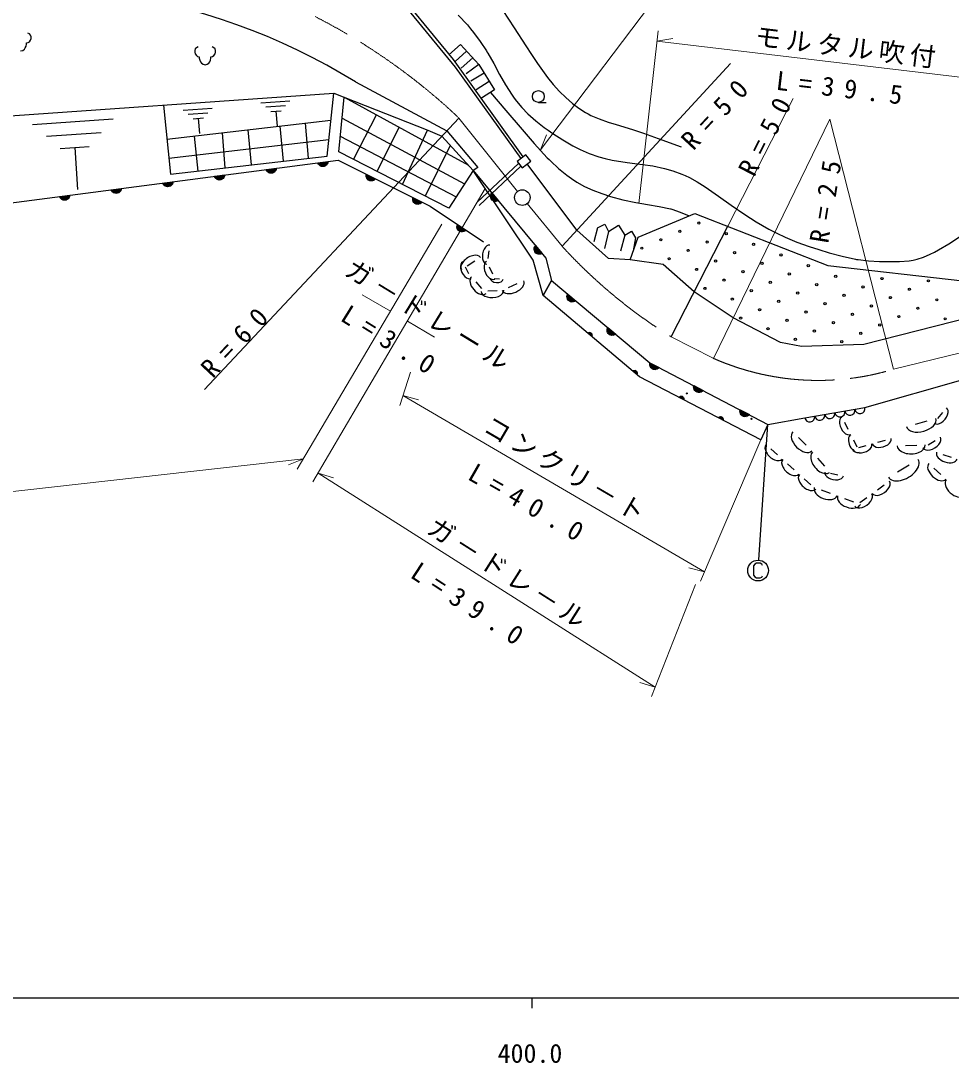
# Model space of a CAD drawing. Units: millimetres, scale not verified. Extents: x 40000 to 680000, y 20000 to 380000.
# Drawn here: x 418778 to 508417, y 198715 to 299133 of the extents above; entities that cross this region are included whole.
import ezdxf
from ezdxf.enums import TextEntityAlignment as Align

# ---------------------------------------------------------------- set-up
doc = ezdxf.new("R2010")
doc.units = ezdxf.units.MM
doc.header["$LTSCALE"] = 1000
doc.linetypes.add('CHAIN', pattern=[18.5, 12, -1.5, 3.5, -1.5])
for name, color, linetype, lineweight in [('M-BGD', 7, 'Continuous', 25), ('M-BMK', 2, 'CHAIN', 13), ('M-BMK-OTRS', 5, 'Continuous', 25), ('M-BMK-SRVR', 3, 'Continuous', 25), ('M-STR-HTXT', 7, 'Continuous', 13), ('M-STR-STR3', 7, 'Continuous', 25), ('M-STR-STRC', 7, 'Continuous', 25), ('M-TTL-BAND', 7, 'Continuous', 25)]:
    doc.layers.add(name, color=color, linetype=linetype, lineweight=lineweight)
doc.styles.add('ＭＳ ゴシック', font='')
doc.styles.get('ＭＳ ゴシック').set_extended_font_data('MS Gothic')

msp = doc.modelspace()

# ---------------------------------------------------------------- linework, layer by layer
at = {"layer": 'M-BGD'}
for p, q in [((461147, 296869), (460030, 295868)), ((461730, 296218), (460613, 295217)), ((462313, 295568), (461196, 294567)), ((462896, 294917), (461698, 294014)), ((463406, 294107), (462136, 293308)), ((463915, 293297), (462645, 292498)), ((464424, 292486), (463155, 291688)), ((441903, 291221), (444696, 291415)), ((468642, 291276), (469392, 291276)), ((432522, 291023), (433207, 284349)), ((434419, 290537), (437212, 290732)), ((436796, 290254), (434897, 290122)), ((444280, 290937), (442381, 290805)), ((442859, 290389), (443865, 290459)), ((443362, 290424), (443463, 288972)), ((419906, 289136), (427687, 289678)), ((435375, 289706), (436380, 289776)), ((435878, 289741), (435979, 288288)), ((426529, 288346), (421238, 287978)), ((422570, 286819), (425371, 287015)), ((423970, 286917), (424252, 282871)), ((466741, 285400), (462760, 281662)), ((466955, 285121), (462943, 281353)), ((474353, 279182), (473985, 277856)), ((475414, 278843), (475001, 277193)), ((476975, 278475), (476563, 276928)), ((478007, 278239), (477786, 276987)), ((463885, 276979), (463773, 276236)), ((461597, 275439), (461919, 274801)), ((462516, 275978), (461787, 275513)), ((463895, 275443), (464218, 274756)), ((464381, 274322), (464886, 274280)), ((462615, 273980), (463178, 273336)), ((463788, 273109), (464668, 273156)), ((465775, 273450), (466615, 273817)), ((494303, 260896), (500113, 261874)), ((507145, 260814), (507616, 261408)), ((498135, 260461), (498472, 259795)), ((504967, 260285), (506101, 260599)), ((493706, 258980), (494436, 258251)), ((498998, 258753), (499335, 258087)), ((499511, 258014), (500233, 258218)), ((501363, 258536), (502085, 258739)), ((504021, 258219), (505109, 258253)), ((506201, 258293), (506874, 258708)), ((491054, 257884), (491680, 257323)), ((507608, 257369), (508404, 257111)), ((492660, 256445), (493287, 255884)), ((495552, 257003), (496198, 256218)), ((503233, 255682), (504383, 256355)), ((496778, 255546), (497493, 255406)), ((506761, 256036), (507420, 255426)), ((494267, 255007), (494893, 254446)), ((501312, 253949), (501971, 254419)), ((495890, 253942), (496767, 253620)), ((498138, 253115), (499014, 252792)), ((499621, 252745), (500280, 253214))]:
    msp.add_line(p, q, dxfattribs=at)
for points in [[(405913, 309484), (412043, 310433), (418162, 310946), (423225, 311168), (425786, 311152), (428247, 311033), (431159, 310720), (436110, 309786), (440166, 308372), (445444, 305823), (447654, 304780), (453860, 302943), (460635, 294674), (466950, 285872)], [(460926, 299690), (461801, 298734), (462109, 298370), (462408, 297998), (463051, 297132), (463642, 296232), (463691, 296152), (463763, 296032), (464338, 295024), (464914, 293961), (465468, 292975), (466105, 291973), (466311, 291683), (466526, 291400), (467060, 290769), (467641, 290178), (468402, 289501), (469207, 288868), (469583, 288593), (470040, 288272), (470991, 287654), (471969, 287092), (472285, 286928), (472659, 286747), (473548, 286366), (474459, 286044), (475077, 285867), (475766, 285711), (477184, 285492), (478672, 285308), (479688, 285151), (480784, 284917), (481590, 284690), (482462, 284378), (482801, 284234), (483218, 284037), (483958, 283635), (484726, 283147), (485370, 282699), (486005, 282239), (487232, 281364), (488523, 280485), (489632, 279775), (490849, 279072), (491628, 278666), (492420, 278289), (493563, 277816), (494729, 277399), (495658, 277100), (496678, 276793), (497926, 276452), (499187, 276173), (499297, 276153), (499463, 276125), (500460, 276014), (501524, 275959), (502000, 275947), (502479, 275941), (503435, 275950), (504380, 276022), (504742, 276080), (505149, 276171), (505765, 276378), (506404, 276661), (506796, 276859), (507184, 277067), (508195, 277649), (509217, 278310)], [(465234, 300121), (466310, 298459), (467422, 296727), (467983, 295890), (468573, 295024), (469026, 294363), (469516, 293689), (470074, 293009), (470690, 292331), (471281, 291735), (471933, 291157), (472529, 290713), (473195, 290297), (473448, 290159), (473706, 290029), (474494, 289689), (475368, 289381), (476127, 289145), (476889, 288916), (477809, 288627), (478760, 288312), (480555, 287676), (482414, 286988)], [(418761, 296240), (418961, 296280), (419121, 296400), (419201, 296520), (419281, 296680), (419321, 296880), (419321, 297000), (419481, 297040), (419601, 297120), (419721, 297280), (419761, 297440), (419761, 297600), (419721, 297760), (419601, 297880), (419441, 297960)], [(435853, 296626), (435693, 296546), (435573, 296426), (435533, 296266), (435533, 296106), (435573, 295946), (435693, 295786), (435813, 295706), (435973, 295666), (435973, 295546), (436013, 295346), (436093, 295186), (436173, 295066), (436333, 294946), (436533, 294906), (436733, 294946), (436893, 295066), (436973, 295186), (437053, 295346), (437093, 295546), (437093, 295666), (437253, 295706), (437373, 295786), (437493, 295946), (437533, 296106), (437533, 296266), (437493, 296426), (437373, 296546), (437213, 296626)], [(461147, 296869), (462896, 294917), (464424, 292486)], [(464023, 292234), (465521, 290481), (467078, 288657), (468240, 287310), (469503, 285944), (469675, 285771), (469848, 285600), (470591, 284909), (471375, 284265), (471835, 283930), (472365, 283586), (473088, 283186), (473904, 282812), (474745, 282492), (475602, 282219), (476778, 281900), (478034, 281624), (478597, 281520), (479163, 281428), (480273, 281263), (481367, 281035), (481411, 281022), (481500, 280997), (482322, 280703), (483159, 280339)], [(337036, 265334), (392707, 286306), (414963, 289799), (448929, 292166)], [(474353, 279182), (475053, 279543), (475414, 278843), (476379, 279440), (476975, 278475), (477609, 278873), (478007, 278239)]]:
    msp.add_lwpolyline(points, dxfattribs=at)
msp.add_lwpolyline([(466590, 285596), (467073, 284968), (467905, 285609), (467423, 286236)], close=True, dxfattribs=at)
msp.add_circle((468642, 291846), 570, dxfattribs=at)
for centre, major_axis, ratio, start_param, end_param in [((463829, 276608), (140, 929), 0.600021, 0, 3.1415927), ((462152, 275745), (912, 582), 0.600019, 0, 3.1415927), ((461758, 275120), (-402, 797), 0.599955, 0, 3.1415927), ((464056, 275100), (-403, 859), 0.599937, 0, 3.1415927), ((462896, 273658), (704, -804), 0.600019, 3.1415927, 6.2831853), ((464633, 274301), (631, -53), 0.599937, 3.1415927, 6.2831853), ((464228, 273132), (-1100, -60), 0.600054, 0, 3.1415927), ((466195, 273633), (1050, 458), 0.600017, 3.1415927, 6.2831853), ((507381, 261111), (-589, -743), 0.6, 0, 3.1415927), ((498303, 260128), (-421, 833), 0.600043, 0, 3.1415927), ((505534, 260442), (1417, 393), 0.600027, 3.1415927, 6.2831853), ((494071, 258616), (912, -912), 0.599969, 3.1415927, 6.2831853), ((499167, 258420), (421, -833), 0.599936, 3.1415927, 6.2831853), ((491367, 257603), (-783, 701), 0.600019, 0, 3.1415927), ((499872, 258116), (-903, -254), 0.600043, 0, 3.1415927), ((501724, 258637), (-903, -254), 0.6, 0, 3.1415927), ((504565, 258236), (-1361, -42), 0.599985, 0, 3.1415927), ((506537, 258500), (-842, -519), 0.59998, 0, 3.1415927), ((495875, 256610), (-806, 982), 0.600031, 0, 3.1415927), ((508006, 257241), (996, -323), 0.600019, 3.1415927, 6.2831853), ((492973, 256165), (-783, 701), 0.599981, 0, 3.1415927), ((503808, 256018), (-1438, -842), 0.600036, 0, 3.1415927), ((507091, 255731), (824, -763), 0.600018, 3.1415927, 6.2831853), ((494580, 254726), (-783, 701), 0.600019, 0, 3.1415927), ((497135, 255476), (-894, 175), 0.599978, 0, 3.1415927), ((496328, 253781), (1096, -403), 0.599983, 3.1415927, 6.2831853), ((501641, 254184), (-824, -587), 0.6, 0, 3.1415927), ((508781, 254166), (824, -763), 0.599964, 3.1415927, 6.2831853), ((498576, 252954), (1096, -403), 0.599983, 3.1415927, 6.2831853), ((499951, 252979), (-824, -587), 0.6, 0, 3.1415927)]:
    msp.add_ellipse(centre, major_axis=major_axis, ratio=ratio, start_param=start_param, end_param=end_param, dxfattribs=at)
at = {"layer": 'M-BMK'}
for p, q in [((466628, 282695), (460988, 289772)), ((467570, 281527), (470928, 277419)), ((502873, 265569), (523924, 270709)), ((481437, 268691), (485489, 266628))]:
    msp.add_line(p, q, dxfattribs=at)
for centre, radius, start, end in [((419826, 246118), 60000, 46.68323, 107.96674), ((507827, 311159), 50000, 222.43958, 238.14343), ((495605, 289490), 25000, 246.12903, 286.89874)]:
    msp.add_arc(centre, radius, start, end, dxfattribs=at)
at = {"layer": 'M-BMK-OTRS'}
for p, q in [((464046, 282218), (464428, 281755)), ((464513, 281748), (464053, 282302)), ((464061, 282387), (464597, 281740)), ((464656, 281762), (464095, 282440)), ((464128, 282494), (464715, 281785)), ((464318, 281794), (464063, 282102)), ((468722, 276662), (468263, 277217)), ((468271, 277302), (468806, 276655)), ((468865, 276677), (468304, 277355)), ((468338, 277409), (468924, 276700)), ((468255, 277133), (468637, 276671)), ((468527, 276709), (468272, 277017)), ((471402, 272624), (472047, 272086)), ((471963, 272079), (471410, 272540)), ((471417, 272455), (471878, 272071)), ((472101, 272120), (471425, 272683)), ((471448, 272742), (472155, 272153)), ((471763, 272089), (471456, 272345)), ((475270, 269398), (475915, 268860)), ((475830, 268853), (475277, 269314)), ((475285, 269229), (475746, 268845)), ((475969, 268894), (475293, 269457)), ((475316, 269516), (476022, 268927)), ((475631, 268863), (475323, 269119)), ((479400, 266122), (480216, 265697)), ((479380, 265998), (480125, 265609)), ((480170, 265653), (479390, 266060)), ((480044, 265584), (479405, 265917)), ((479431, 265836), (479963, 265558)), ((479846, 265551), (479492, 265736)), ((500113, 261874), (509562, 264584)), ((483613, 263789), (484358, 263400)), ((484403, 263444), (483623, 263852)), ((483633, 263914), (484449, 263488)), ((484277, 263375), (483638, 263708)), ((483664, 263627), (484196, 263350)), ((484079, 263343), (483725, 263528)), ((488078, 261459), (488823, 261071)), ((488868, 261115), (488088, 261522)), ((488098, 261584), (488914, 261159)), ((488742, 261045), (488103, 261378)), ((488129, 261298), (488661, 261020)), ((488544, 261013), (488190, 261198)), ((490766, 260260), (494303, 260896))]:
    msp.add_line(p, q, dxfattribs=at)
for points in [[(405913, 309828), (412014, 310773), (418200, 311291), (423434, 311465), (428157, 311335), (431177, 311011), (436159, 310071), (440258, 308641), (445493, 306113), (447852, 305117), (454046, 303205), (460446, 295395), (467161, 286035)], [(451018, 293245), (459817, 288552), (462807, 284991), (462363, 284720)], [(477495, 276094), (475393, 276253), (472355, 278967), (467566, 285348)], [(462363, 284720), (469361, 276266), (469906, 274106)], [(513760, 271457), (500019, 267940), (494006, 267768), (491963, 268142), (487422, 270532), (483656, 273025), (480654, 275658), (477495, 276094)], [(469906, 274106), (479392, 266194), (490766, 260260)]]:
    msp.add_lwpolyline(points, dxfattribs=at)
for points in [[(464787, 281793), (464669, 281747), (464553, 281730), (464413, 281743), (464303, 281782), (464195, 281848), (464093, 281972), (464048, 282090), (464030, 282205), (464043, 282346), (464082, 282456), (464149, 282563)], [(468996, 276708), (468878, 276662), (468763, 276644), (468622, 276658), (468512, 276696), (468405, 276763), (468302, 276887), (468257, 277005), (468239, 277120), (468253, 277261), (468291, 277371), (468358, 277478)], [(472224, 272173), (472116, 272107), (472006, 272068), (471865, 272056), (471750, 272074), (471633, 272120), (471510, 272222), (471443, 272330), (471405, 272440), (471392, 272581), (471410, 272696), (471456, 272814)], [(476092, 268947), (475984, 268881), (475874, 268842), (475733, 268830), (475618, 268848), (475500, 268894), (475377, 268996), (475311, 269104), (475272, 269214), (475260, 269355), (475278, 269470), (475324, 269588)], [(480279, 265732), (480188, 265644), (480088, 265583), (479953, 265540), (479837, 265533), (479712, 265553), (479570, 265627), (479482, 265718), (479422, 265818), (479379, 265953), (479372, 266069), (479392, 266194)], [(484512, 263523), (484421, 263435), (484321, 263374), (484187, 263332), (484070, 263325), (483945, 263345), (483803, 263419), (483715, 263510), (483655, 263609), (483612, 263744), (483605, 263861), (483625, 263986)], [(488977, 261193), (488886, 261105), (488787, 261045), (488652, 261002), (488535, 260995), (488410, 261015), (488268, 261089), (488180, 261180), (488120, 261280), (488077, 261415), (488070, 261531), (488090, 261656)]]:
    msp.add_lwpolyline(points, close=True, dxfattribs=at)
for centre, radius, start, end in [((419348, 242284), 60000, 58.14053, 106.40625), ((495756, 261140), 491, 189.55652, 9.55652), ((496724, 261303), 491, 189.55652, 9.55652), ((497692, 261466), 491, 189.55652, 9.55652), ((498660, 261629), 491, 189.55652, 9.55652), ((499629, 261792), 491, 189.55652, 9.55652), ((494787, 260977), 491, 189.55652, 9.55652)]:
    msp.add_arc(centre, radius, start, end, dxfattribs=at)
at = {"layer": 'M-BMK-SRVR'}
msp.add_circle((467096, 282108), 750, dxfattribs=at)
at = {"layer": 'M-STR-HTXT'}
for p, q in [((478336, 281547), (480184, 298173)), ((480073, 297179), (481612, 297419)), ((480073, 297179), (516250, 292876)), ((470928, 277419), (487169, 295033)), ((486919, 279403), (493188, 291652)), ((460988, 289772), (436466, 263614)), ((468863, 286691), (469432, 288141)), ((463533, 282977), (446915, 254706)), ((445418, 255945), (459328, 279549)), ((454380, 271154), (451681, 272731)), ((458650, 268659), (456020, 270196)), ((455282, 262073), (456334, 265301)), ((455592, 263024), (457099, 262630)), ((484652, 246049), (455592, 263024)), ((490092, 258776), (484265, 245143)), ((342820, 245290), (446004, 256940)), ((446004, 256940), (444560, 256354)), ((447411, 255550), (448903, 255102)), ((447411, 255550), (479911, 234954)), ((484652, 246049), (483145, 246443)), ((479544, 234024), (483798, 244817)), ((479911, 234954), (478419, 235403))]:
    msp.add_line(p, q, dxfattribs=at)
for points in [[(468863, 286691), (481158, 302975), (508967, 302975)], [(485515, 266616), (496741, 289672), (502873, 265569)]]:
    msp.add_lwpolyline(points, dxfattribs=at)
at = {"layer": 'M-STR-STR3'}
for p, q in [((449943, 291767), (461902, 285221)), ((432861, 287723), (448657, 289569)), ((446179, 289280), (446447, 285888)), ((449735, 289749), (461523, 283427)), ((450845, 285769), (453036, 290074)), ((438171, 288344), (438435, 284957)), ((441010, 285256), (440680, 288637)), ((443746, 288995), (444053, 285609)), ((455216, 288881), (453092, 284621)), ((455546, 283367), (457974, 288607)), ((433047, 285910), (448463, 287715)), ((435477, 288029), (435840, 284655)), ((449557, 288008), (460716, 282184)), ((460153, 287119), (457735, 282248)), ((447431, 285399), (448344, 285518)), ((448331, 285456), (447459, 285342)), ((447486, 285286), (448319, 285394)), ((448268, 285327), (447554, 285234)), ((447621, 285182), (448216, 285260)), ((437478, 284102), (438391, 284221)), ((442455, 284751), (443367, 284870)), ((443355, 284807), (442482, 284694)), ((442510, 284637), (443343, 284745)), ((443291, 284678), (442577, 284585)), ((442644, 284533), (443239, 284611)), ((443148, 284538), (442751, 284487)), ((448125, 285187), (447728, 285136)), ((452852, 283831), (452065, 284225)), ((452074, 284288), (452897, 283876)), ((432502, 283453), (433414, 283572)), ((433402, 283510), (432529, 283396)), ((432557, 283339), (433390, 283448)), ((433338, 283380), (432624, 283287)), ((432691, 283236), (433286, 283313)), ((433195, 283241), (432798, 283189)), ((438378, 284159), (437506, 284045)), ((437533, 283988), (438366, 284096)), ((438315, 284029), (437601, 283936)), ((437668, 283884), (438263, 283962)), ((438171, 283890), (437775, 283838)), ((452056, 284163), (452807, 283786)), ((452727, 283760), (452083, 284082)), ((452110, 284002), (452646, 283733)), ((452530, 283724), (452172, 283903)), ((422549, 282155), (423461, 282274)), ((423449, 282212), (422576, 282098)), ((427525, 282804), (428437, 282923)), ((428425, 282861), (427553, 282747)), ((427580, 282690), (428413, 282799)), ((428362, 282732), (427648, 282639)), ((427715, 282587), (428310, 282664)), ((428218, 282592), (427822, 282540)), ((422604, 282042), (423437, 282150)), ((423385, 282083), (422671, 281990)), ((422738, 281938), (423333, 282016)), ((423242, 281943), (422845, 281891)), ((456542, 281913), (457293, 281536)), ((457338, 281581), (456551, 281975)), ((456560, 282038), (457383, 281625)), ((457212, 281509), (456569, 281832)), ((456596, 281752), (457132, 281483)), ((457016, 281474), (456658, 281653)), ((460806, 279326), (461504, 278859)), ((461554, 278897), (460823, 279387)), ((461421, 278842), (460823, 279243)), ((460840, 279448), (461604, 278936)), ((481437, 268691), (486920, 279403)), ((460839, 279159), (461338, 278826)), ((461221, 278832), (460889, 279054)), ((477495, 276094), (478270, 278283)), ((473440, 269070), (473792, 268774)), ((473803, 268817), (473481, 269087)), ((473530, 269098), (473806, 268867)), ((473801, 268923), (473586, 269103)), ((473652, 269088), (473774, 268985)), ((477785, 265417), (478137, 265121)), ((478148, 265165), (477826, 265435)), ((477875, 265446), (478150, 265215)), ((478145, 265271), (477931, 265451)), ((477996, 265436), (478119, 265333)), ((482240, 262898), (482648, 262686)), ((482649, 262731), (482276, 262925)), ((482321, 262946), (482641, 262780)), ((482624, 262834), (482375, 262963)), ((482442, 262962), (482584, 262889)), ((486035, 260928), (486444, 260716)), ((486444, 260760), (486072, 260954)), ((486117, 260976), (486436, 260810)), ((486419, 260864), (486171, 260993)), ((486238, 260992), (486380, 260918))]:
    msp.add_line(p, q, dxfattribs=at)
for points in [[(433207, 284349), (448295, 286102), (448929, 292166)], [(448929, 292166), (458009, 288594), (459334, 288008), (462363, 284720)], [(462363, 284720), (460004, 281088), (449403, 286507), (449943, 291767)], [(339333, 257374), (394718, 278587), (449369, 285712), (458222, 281272), (463341, 277847)], [(469906, 274106), (469097, 272668), (468154, 276089), (462363, 284720)], [(469906, 274106), (469097, 272668), (468154, 276089), (462363, 284720)], [(478270, 278283), (483711, 280571), (496542, 275572), (509554, 274100), (513145, 272921), (513760, 271457)], [(490766, 260260), (490092, 258776), (478403, 264846), (469097, 272668), (469906, 274106)]]:
    msp.add_lwpolyline(points, dxfattribs=at)
for points in [[(448376, 285583), (448351, 285459), (448305, 285352), (448219, 285240), (448127, 285167), (448013, 285112), (447855, 285091), (447730, 285116), (447624, 285162), (447511, 285249), (447439, 285340), (447384, 285454)], [(438422, 284285), (438398, 284161), (438352, 284054), (438265, 283942), (438174, 283870), (438060, 283815), (437902, 283794), (437777, 283818), (437670, 283865), (437558, 283951), (437486, 284042), (437431, 284156)], [(443399, 284934), (443375, 284810), (443328, 284703), (443242, 284591), (443151, 284519), (443037, 284463), (442878, 284443), (442754, 284467), (442647, 284513), (442535, 284600), (442463, 284691), (442407, 284805)], [(452959, 283911), (452870, 283822), (452771, 283760), (452637, 283715), (452521, 283706), (452396, 283724), (452253, 283796), (452163, 283886), (452101, 283984), (452056, 284118), (452047, 284234), (452066, 284360)], [(433446, 283637), (433422, 283512), (433375, 283406), (433289, 283293), (433198, 283221), (433084, 283166), (432925, 283145), (432801, 283169), (432694, 283216), (432582, 283302), (432509, 283394), (432454, 283507)], [(423493, 282339), (423469, 282215), (423422, 282108), (423336, 281996), (423244, 281923), (423131, 281868), (422972, 281848), (422848, 281872), (422741, 281918), (422629, 282004), (422556, 282096), (422501, 282210)], [(428469, 282988), (428445, 282864), (428399, 282757), (428312, 282645), (428221, 282572), (428107, 282517), (427948, 282496), (427824, 282520), (427717, 282567), (427605, 282653), (427533, 282745), (427478, 282858)], [(457445, 281661), (457356, 281572), (457257, 281509), (457123, 281465), (457007, 281456), (456882, 281474), (456739, 281546), (456649, 281635), (456587, 281734), (456542, 281868), (456533, 281984), (456551, 282109)], [(461671, 278964), (461571, 278886), (461465, 278837), (461327, 278809), (461210, 278815), (461088, 278848), (460955, 278937), (460878, 279037), (460828, 279143), (460800, 279281), (460806, 279398), (460840, 279520)], [(473399, 269052), (473453, 269085), (473508, 269104), (473579, 269110), (473636, 269101), (473695, 269077), (473756, 269026), (473789, 268972), (473808, 268917), (473814, 268846), (473805, 268789), (473782, 268730)], [(477744, 265399), (477798, 265433), (477853, 265452), (477924, 265458), (477981, 265448), (478040, 265425), (478101, 265374), (478134, 265320), (478153, 265265), (478159, 265194), (478150, 265137), (478127, 265078)], [(482204, 262872), (482249, 262916), (482299, 262947), (482366, 262968), (482425, 262971), (482487, 262962), (482558, 262925), (482602, 262879), (482633, 262830), (482654, 262762), (482658, 262704), (482648, 262642)], [(485999, 260901), (486045, 260945), (486094, 260976), (486162, 260997), (486220, 261001), (486282, 260991), (486353, 260954), (486397, 260909), (486428, 260859), (486449, 260792), (486453, 260733), (486443, 260671)]]:
    msp.add_lwpolyline(points, close=True, dxfattribs=at)
for centre, radius in [((484113, 279655), 100), ((482282, 278851), 100), ((486748, 278629), 100), ((478620, 277242), 100), ((480451, 278047), 100), ((484917, 277824), 100), ((489384, 277602), 100), ((481255, 276216), 100), ((483086, 277020), 100), ((487553, 276798), 100), ((492019, 276575), 100), ((483891, 275189), 100), ((485722, 275993), 100), ((490188, 275771), 100), ((494655, 275549), 100), ((486526, 274162), 100), ((488357, 274967), 100), ((492824, 274744), 100), ((497290, 274522), 100), ((501757, 274300), 100), ((506224, 274077), 100), ((484695, 273358), 100), ((489162, 273135), 100), ((490993, 273940), 100), ((495459, 273718), 100), ((499926, 273495), 100), ((504392, 273273), 100), ((487331, 272331), 100), ((491797, 272109), 100), ((493628, 272913), 100), ((498095, 272691), 100), ((502561, 272469), 100), ((507028, 272246), 100), ((489966, 271304), 100), ((494433, 271082), 100), ((496264, 271886), 100), ((500730, 271664), 100), ((505197, 271442), 100), ((488135, 270500), 100), ((492602, 270278), 100), ((497068, 270055), 100), ((498899, 270860), 100), ((503366, 270637), 100), ((507832, 270415), 100), ((490770, 269473), 100), ((495237, 269251), 100), ((499704, 269029), 100), ((501535, 269833), 100), ((493406, 268447), 100), ((497873, 268224), 100), ((482938, 263236), 50), ((489184, 260789), 50)]:
    msp.add_circle(centre, radius, dxfattribs=at)
at = {"layer": 'M-STR-STRC'}
msp.add_line((489882, 247218), (490766, 260260), dxfattribs=at)
msp.add_lwpolyline([(490252, 246657), (490172, 246778), (490012, 246898), (489652, 246897), (489492, 246777), (489372, 246617), (489372, 245737), (489492, 245577), (489652, 245457), (490012, 245458), (490172, 245538), (490252, 245657)], dxfattribs=at)
msp.add_circle((489812, 246177), 1000, dxfattribs=at)
at = {"layer": 'M-TTL-BAND'}
for p, q in [((40000, 205000), (579000, 205000)), ((468000, 205000), (468000, 204000))]:
    msp.add_line(p, q, dxfattribs=at)

# ---------------------------------------------------------------- texts
at = {"layer": 'M-STR-HTXT', "char_height": 1833, "attachment_point": 7, "style": 'ＭＳ ゴシック'}
for s, insert, rotation in [('\\T1.2;モルタル吹付', (489411, 296566), 353.2), ('\\T1.76;L=39.5', (491471, 292473), 353.3), ('\\T1.8;R=50', (483598, 286539), 47.1), ('\\T1.8;R=50', (489473, 283993), 62.9), ('\\T1.8;R=25', (496595, 277630), 80.8), ('\\T1.24;ガ－ドレール', (449782, 274638), 328.6), ('\\T1.8;R=60', (437301, 264584), 46.7), ('\\T1.76;L=3.0', (449437, 270293), 328.1), ('\\T1.2;コンクリ－ト', (463105, 259495), 329.7), ('\\T1.76;L=40.0', (461699, 254994), 330.1), ('\\T1.2;ガ－ドレ－ル', (457706, 249790), 327.6), ('\\T1.76;L=39.0', (456170, 245553), 326.9)]:
    msp.add_mtext(s, dxfattribs=dict(at, insert=insert, rotation=rotation))
at = {"layer": 'M-TTL-BAND', "style": 'ＭＳ ゴシック'}
msp.add_text('400.0', height=1833, dxfattribs=at).set_placement((464719, 198195), align=Align.BOTTOM_LEFT)

doc.saveas('drawing.dxf')
